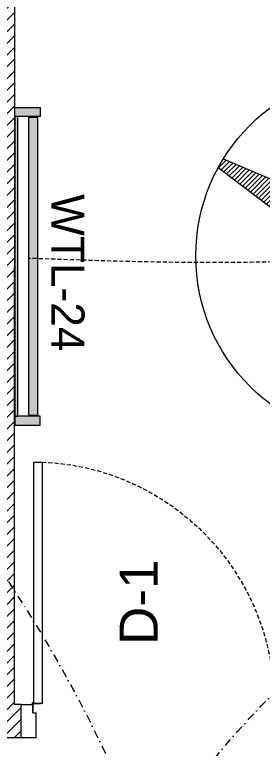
# Model space of a CAD drawing. Header units: inches. Extents: x 109699 to 44449955, y -10987 to 15824140.
# Drawn here: x 197610.4 to 197647.9, y -3438.1 to -3327.2 of the extents above; entities that cross this region are included whole.
import ezdxf

# ---------------------------------------------------------------- set-up
doc = ezdxf.new("R2010")
doc.units = ezdxf.units.IN
doc.header["$LTSCALE"] = 5
doc.header["$MEASUREMENT"] = 0
for name, pattern in [('DASHDOT', [1, 0.5, -0.25, 0, -0.25]), ('DASHED2', [0.375, 0.25, -0.125]), ('HIDDEN', [0.375, 0.25, -0.125])]:
    doc.linetypes.add(name, pattern=pattern)
doc.layers.get('0').update_dxf_attribs({"color": 123})
for name, color, linetype, lineweight in [('@NORMAL', 7, 'Continuous', 5), ('door', 8, 'Continuous', 9), ('E-CF-Ceiling-Fan', 30, 'Continuous', 13), ('E-Con-Point', 5, 'DASHED2', 13), ('E-WTL-Wall-Tube-Light', 6, 'Continuous', 15), ('ha', 252, 'Continuous', 5), ('SB', 1, 'DASHDOT', 20), ('WALL-1', 8, 'Continuous', 9), ('wll 01', 7, 'Continuous', 9)]:
    doc.layers.add(name, color=color, linetype=linetype, lineweight=lineweight)
doc.layers.add('FURNITUR', color=7, linetype='Continuous', lineweight=5, true_color=0xe8e8e8)
doc.styles.get("Standard").update_dxf_attribs({"font": 'times.ttf'})
doc.styles.add('TEXT-3', font='arial.ttf')

# ---------------------------------------------------------------- blocks, each defined once
blk = doc.blocks.new('Door-40')
at = {"layer": 'door', "ltscale": 0.5}
for p, q in [((0, 40), (5, 40)), ((0, 40), (0, 37.75)), ((5, 40), (5, 38.24999999999636)), ((0, 37.75), (3.75, 37.75000000000364)), ((3.75, 38.24999999999636), (3.75, 37.75000000000364)), ((3.75, 38.24999999999636), (5, 38.24999999999636)), ((0, 0), (0, 2.25)), ((0, 2.25), (3.75, 2.249999999996362)), ((3.75, 1.750000000003638), (3.75, 2.249999999996362)), ((5.135000000002037, 2.913192669428099), (5.145000000004075, 2.913192669428099)), ((5.135000000002037, 1.885000000002037), (5.135000000002037, 2.913192669428099)), ((3.75, 1.750000000003638), (5, 1.750000000003638)), ((4.010000000002037, 1.760000000002037), (4.010000000002037, 1.75)), ((5.010000000002037, 1.760000000002037), (4.010000000002037, 1.760000000002037)), ((5, 1.750000000003638), (5.010400642058812, 1.750000000007276)), ((5, 0), (5, 1.750000000003638)), ((5.145000000004075, 1.895000000000437), (5.145000000004075, 1.884599357945262)), ((0, 0), (5, 0)), ((0, 0), (5, 0))]:
    blk.add_line(p, q, dxfattribs=at)
blk.add_lwpolyline([(41.625, 3.145000000000437), (5.145000000004075, 3.145000000000437), (5.145000000004075, 1.895000000000437), (41.625, 1.895000000000437)], close=True, dxfattribs=at)
blk.add_circle((5.135000000002037, 1.760000000002037), 0.1249999999999983, dxfattribs=at)
at = {"layer": 'door', "linetype": 'HIDDEN', "ltscale": 0.5}
blk.add_arc((5.156161382139544, 1.755015969829401), 36.49531813451388, 2.182731632980644, 90.24516611661387, dxfattribs=at)
blk = doc.blocks.new('A$C63C712C3')
at = {"linetype": 'ByBlock', "ltscale": 0.5}
h = blk.add_hatch(color=256, dxfattribs=at)
h.dxf.hatch_style = 1
h.paths.add_polyline_path([(35.45815903441689, 102.6004051111813), (7.051254215184599e-05, 102.6004051111813), (7.051254215184599e-05, -1.4210854715202e-14), (35.45815903441689, 0)])
h.paths.add_polyline_path([(1235.458159034402, 102.6004051111813), (35.45815903441689, 102.6004051111813), (35.45815903441689, 90.19858873463818), (1235.458159034402, 90.19858873463818)])
h.paths.add_polyline_path([(1270.916247556277, 102.6004051111813), (1235.458159034402, 102.6004051111813), (1235.458159034402, -1.4210854715202e-14), (1270.916247556277, 0)])
h = blk.add_hatch(color=256, dxfattribs=at)
h.dxf.hatch_style = 1
h.set_gradient(color1=(255, 255, 0), rotation=269, name='CYLINDER')
h.paths.add_polyline_path([(1230.609335631336, 47.55507706388016), (39.80634735536296, 47.55507706388016), (39.80634735536296, 10.14120857274975), (1230.609335631336, 10.14120857274975)])
at = {"ltscale": 2}
for p, q in [((39.80314903250837, 42.02165198561852), (33.8373914979602, 42.02165198561852)), ((1230.612533954176, 42.02165198561852), (1236.578291488724, 42.02165198561852)), ((39.80314903250837, 15.93327464433969), (33.8373914979602, 15.93327464433969)), ((1230.612533954176, 15.93327464433969), (1236.578291488724, 15.93327464433969))]:
    blk.add_line(p, q, dxfattribs=at)
for points in [[(35.45815903441689, 102.6004051111813), (7.051254215184599e-05, 102.6004051111813), (7.051254215184599e-05, 0), (35.45815903441689, 0)], [(35.45815903441689, 102.6004051111813), (1235.458159034402, 102.6004051111813), (1235.458159034402, 90.19858873463818), (35.45815903441689, 90.19858873463818)], [(1235.458159034402, 102.6004051111813), (1270.916247556277, 102.6004051111813), (1270.916247556277, 0), (1235.458159034402, 0)], [(39.80634735536296, 47.55507706388016), (1230.609335631336, 47.55507706388016), (1230.609335631336, 10.14120857274975), (39.80634735536296, 10.14120857274975)]]:
    blk.add_lwpolyline(points, close=True, dxfattribs=at)
blk = doc.blocks.new('1')
at = {"layer": 'E-CF-Ceiling-Fan', "linetype": 'ByBlock', "ltscale": 0.5}
h = blk.add_hatch(dxfattribs=at)
h.set_pattern_fill('ANSI31', color=256, scale=10)
h.set_pattern_definition([(45, (0, 0), (-0.8838834764831843, 0.8838834764831844), [])])
edge = h.paths.add_edge_path()
edge.add_line((209066.544903523, -13067.11685315647), (209064.6438415694, -13070.41407147769))
edge.add_line((209064.6438415694, -13070.41407147769), (209110.249472843, -13104.88204089217))
edge.add_ellipse((209112.0161950886, -13101.65334947437), major_axis=(2.602475337466696, 2.602475337466696), ratio=0.9999999999999906, start_angle=196.3127629962977, end_angle=268.2872464290007)
edge.add_line((209114.5397230216, -13104.33244681023), (209115.4849750511, -13102.69748638713))
edge.add_ellipse((209130.2442591997, -13106.24386666673), major_axis=(10.7334356491749, 10.7334356491749), ratio=0.9999999999981393, start_angle=88.44228272541869, end_angle=121.48902709430789, ccw=False)
edge.add_line((209119.806567247, -13095.22262044099), (209120.8528262952, -13093.41295266685))
edge.add_ellipse((209117.2719126632, -13092.56276837834), major_axis=(2.602475337466932, 2.602475337466932), ratio=0.9999999999995292, start_angle=301.6440633906456, end_angle=373.6185468234727)
edge.add_line((209119.1884486464, -13089.4206917419), (209066.544903523, -13067.11685315647))
edge = h.paths.add_edge_path()
edge.add_ellipse((209131.089283705, -13116.74145270932), major_axis=(2.633110768784475, 2.633110768784475), ratio=0.9999999999997597, start_angle=316.8297377331859, end_angle=387.8389618723904)
edge.add_line((209132.1880164829, -13113.18345735742), (209130.5488454061, -13113.22495130345))
edge.add_ellipse((209126.3035237661, -13098.2962790596), major_axis=(-10.97469841933177, 10.97469841933177), ratio=0.9999999999999191, start_angle=145.1951729281282, end_angle=150.8743574177565, ccw=False)
edge.add_ellipse((209126.3035237661, -13098.2962790596), major_axis=(-10.97469841933177, 10.97469841933177), ratio=0.9999999999999191, start_angle=122.4336804261327, end_angle=145.1951729281282, ccw=False)
edge.add_ellipse((209126.3035237661, -13098.2962790596), major_axis=(-10.97469841933177, 10.97469841933177), ratio=0.9999999999999191, start_angle=118.5749297277244, end_angle=122.4336804261327, ccw=False)
edge.add_line((209121.9149097344, -13113.18345735741), (209119.5749032555, -13113.18345735741))
edge.add_ellipse((209120.6314155011, -13116.70924926331), major_axis=(2.602635845509655, 2.602635845509654), ratio=0.9999999999987026, start_angle=61.6809744807266, end_angle=133.6503259141647)
edge.add_line((209116.9517537436, -13116.62255417043), (209123.9933819142, -13173.42733947012))
edge.add_line((209123.9933819142, -13173.42733947012), (209127.784032512, -13173.43690240765))
edge.add_line((209127.784032512, -13173.43690240765), (209134.8111659948, -13116.62255417052))
h.paths.add_polyline_path([(209119.8508739552, -13103.74154532349, 1), (209131.9120457831, -13103.74154532349, 1)])
edge = h.paths.add_edge_path()
edge.add_line((209187.3717421067, -13070.20410122277), (209185.4890127634, -13066.97304093389))
edge.add_line((209185.4890127634, -13066.97304093389), (209132.574471092, -13089.4206917419))
edge.add_ellipse((209134.4910070752, -13092.56276837834), major_axis=(-2.602475337469112, 2.602475337469112), ratio=0.9999999999994945, start_angle=-13.61854682341294, end_angle=58.35593660933898)
edge.add_line((209130.9100934432, -13093.41295266685), (209131.9563524914, -13095.22262044099))
edge.add_ellipse((209121.5186605386, -13106.24386666673), major_axis=(10.73343564915542, 10.73343564915542), ratio=0.999999999999095, start_angle=328.5109729056215, end_angle=361.55771727458557, ccw=False)
edge.add_line((209136.2779446873, -13102.69748638713), (209137.2231967167, -13104.33244681019))
edge.add_ellipse((209139.7467246498, -13101.65334947437), major_axis=(-2.602475337469201, 2.602475337469201), ratio=0.9999999999990601, start_angle=91.71275357099776, end_angle=163.2982999863874)
edge.add_line((209141.4914892536, -13104.89395933078), (209187.3717421067, -13070.20410122277))
at = {"layer": 'E-CF-Ceiling-Fan', "ltscale": 10}
for p, q in [((209064.6438415694, -13070.41407147769), (209066.544903523, -13067.11685315647)), ((209066.544903523, -13067.11685315647), (209119.1884486464, -13089.42069174189)), ((209185.4947354289, -13066.97061323832), (209132.574471092, -13089.42069174189)), ((209187.3717421067, -13070.20410122277), (209185.4890127634, -13066.97304093388)), ((209064.6438415694, -13070.41407147769), (209110.249472843, -13104.88204089212)), ((209187.3717421067, -13070.20410122277), (209141.4914892536, -13104.8939593308)), ((209119.8065672471, -13095.2226204409), (209120.8528262952, -13093.41295266684)), ((209131.9563524913, -13095.2226204409), (209130.9100934432, -13093.41295266684)), ((209121.1873655701, -13099.95559165538), (209119.1343670181, -13098.56426171081)), ((209130.5755541683, -13099.95559165538), (209132.6285527202, -13098.56426171081)), ((209120.0894197592, -13102.06218894969), (209118.0923406337, -13100.70875594979)), ((209131.6734999792, -13102.06218894969), (209133.6705791047, -13100.70875594979)), ((209114.5397230216, -13104.33244681025), (209115.484975051, -13102.69748638717)), ((209137.2231967167, -13104.33244681025), (209136.2779446873, -13102.69748638717)), ((209124.6292368371, -13109.64068966342), (209124.6292368371, -13112.08558296959)), ((209126.9897148455, -13109.6694233058), (209126.9897148455, -13112.08558296959)), ((209119.5749032554, -13113.18345735741), (209121.9149097344, -13113.18345735741)), ((209130.5488454059, -13113.22495130345), (209132.1880164829, -13113.18345735741)), ((209123.9933819142, -13173.42733947012), (209116.9517537436, -13116.62255417042)), ((209127.784032512, -13173.43690240765), (209134.8111659948, -13116.62255417039)), ((209127.784032512, -13173.43690240765), (209123.9933819142, -13173.42733947012))]:
    blk.add_line(p, q, dxfattribs=at)
for radius in [69.69809221428028, 6.030585913961706]:
    blk.add_circle((209125.8814598692, -13103.74154532349), radius, dxfattribs=at)
for centre, major_axis, ratio, start_param, end_param in [((209117.2719126632, -13092.56276837834), (2.602475337466931, 2.602475337466931), 0.9999999999995293, 5.264682075261256, 6.520873788586199), ((209134.4910070752, -13092.56276837834), (-2.602475337469112, 2.602475337469112), 0.9999999999994945, -0.2376884814055706, 1.018503231918061), ((209130.2442591997, -13106.24386666673), (10.7334356491749, 10.7334356491749), 0.9999999999981393, 1.543609031538261, 2.120383527840273), ((209122.7572162564, -13097.18760929776), (-2.740456939066795, 2.740456939066795), 0.9999999999999716, 0.4622372466417044, 1.148537865656782), ((209121.5186605386, -13106.24386666673), (10.73343564915542, 10.73343564915542), 0.999999999999095, 5.733598106132978, 6.310372602436297), ((209129.0057034835, -13097.18760929378), (-2.740456939069299, 2.740456939069299), 0.9999999999990347, 3.56385111362636, 4.25015173105463), ((209118.1560665238, -13104.58382336606), (2.740456939070688, 2.740456939070688), 0.9999999999982624, 0.801841786050358, 1.428905426830904), ((209133.6068532084, -13104.58382336598), (-2.740456939075534, 2.740456939075535), 0.999999999998016, -1.428905429243861, -0.8018417876198008), ((209112.0161950886, -13101.65334947437), (2.602475337466696, 2.602475337466696), 0.9999999999999905, 3.426304077972683, 4.682495791295461), ((209139.7467246498, -13101.65334947437), (-2.602475337469201, 2.602475337469201), 0.9999999999990602, 1.600689515884098, 2.85688122920773), ((209121.4571744064, -13109.85887499457), (-2.740456939059593, 2.740456939059593), 0.9999999999952948, 2.745104486731238, 3.314940694839574), ((209130.1617772753, -13109.85887499338), (2.740456939059473, 2.740456939059473), 0.9999999999984862, 2.968244612714574, 3.636223092052213), ((209120.6314155011, -13116.70924926331), (2.602635845509655, 2.602635845509654), 0.9999999999987026, 1.076536090527279, 2.332638233565674), ((209126.3035237661, -13098.2962790596), (-10.97469841933177, 10.97469841933177), 0.999999999999919, 2.069522934069694, 2.63325429377058), ((209131.089283705, -13116.74145270932), (2.633110768784475, 2.633110768784475), 0.9999999999997595, 5.52972209167421, 6.769066852189965)]:
    blk.add_ellipse(centre, major_axis=major_axis, ratio=ratio, start_param=start_param, end_param=end_param, dxfattribs=at)

msp = doc.modelspace()

# ---------------------------------------------------------------- hatches: boundary and pattern name
at = {"layer": 'ha'}
h = msp.add_hatch(dxfattribs=at)
h.set_pattern_fill('ANSI31', scale=10, angle=-7.63333123551244e-14, style=0)
h.set_pattern_definition([(44.99999999999984, (180288.0057856818, 2542407.827886132), (-0.8838834764831834, 0.8838834764831853), [])])
h.paths.add_polyline_path([(197617.985208001, -3293.985074744354), (197610.403861081, -3293.985074744354), (197610.403861081, -3263.985063880011), (197610.4039075112, -3258.985063880011), (197605.4036093008, -3258.985063880476), (197605.4057840853, -3278.757673173472), (197601.4036138149, -3278.757544702179), (197596.4036138149, -3278.757544702179), (197596.4036138149, -3283.7575230317), (197605.4036092998, -3283.757443201057), (197605.4036092998, -3391.757582627031), (197593.4087312, -3391.757582627031), (197593.4087312, -3396.757582627031), (197605.4039993806, -3396.757582627031), (197605.4036092998, -3436.423710080124), (197611.4009787443, -3436.423710079658), (197611.4009787444, -3431.424006139188), (197610.4036092998, -3431.423710079658), (197610.4041279641, -3298.985063879079), (197617.985208001, -3298.985063879545)])

# ---------------------------------------------------------------- linework, layer by layer
at = {"layer": 'E-Con-Point', "ltscale": 0.5}
msp.add_spline([(197658.5993471109, -3424.215559992981, 0.2377872779188444), (197659.796875, -3429, 0.2377872779188444), (197669.296875, -3427.204905221382, 0.263215849959245), (197676.2741731118, -3421.835879736032, 0.263215849959245), (197695.296875, -3421.5), (197711.296875, -3392, 0.263215849959245), (197712.4561468899, -3365.22747208515, 0.263215849959245), (197697.296875, -3361.5), (197665.6758854171, -3363.620817545546, 0.08579031639609269), (197612.4828221046, -3364, -16.5590294638172)], degree=3, dxfattribs=at)
at = {"layer": 'SB', "ltscale": 0.5}
for points in [[(197400.4465293453, -3377.639609968249, 0.4809356803100863), (197511.7954496605, -3428.801368200103, 0.4267295975587838), (197530.7958965815, -3451.499999999519, 4.99082443803367e-05), (197602.620361511, -3503.828074234883, 0.08584022464048013), (197618.9051959114, -3704.358057586747, 0.6619463822830394)], [(197602.2958965815, -3401.999999999519, 4.990824438030307e-05), (197617.2328113586, -3425.499968784613, 4.99082443803367e-05), (197618.9051959114, -3704.358057586747, 0.6619463822830356)], [(197620.5221663638, -3706.560568926767, 0.6619463822830394), (197639.2328312089, -3561.423792576543, 0.2087615081200666), (197637.7328113586, -3443.499968784613, 4.99082443803367e-05), (197651.3994592155, -3427.822943895827, 0.2378371861632247)]]:
    msp.add_spline(points, degree=3, dxfattribs=at)
at = {"layer": 'WALL-1', "elevation": -16.6590294638172}
msp.add_lwpolyline([(197596.4036138149, -3278.75756637359), (197596.4036138149, -3278.75756637359), (197596.4036138149, -3283.757544702645), (197605.4036092998, -3283.757464872002), (197605.4036092998, -3391.757604297976), (197593.4087311999, -3391.757604297976), (197593.4087311999, -3396.757604297976), (197605.4039993806, -3396.757604297976), (197605.4036092998, -3436.423731750603), (197611.4009787443, -3436.423731750603), (197611.4009787444, -3431.424006139188), (197610.4036092998, -3431.423731750603), (197610.4041279641, -3298.98508555049), (197617.985208001, -3298.98508555049), (197617.985208001, -3293.985096415299), (197610.4041279641, -3293.985096415299), (197610.4041279641, -3258.985085550956)], dxfattribs=at)

# ---------------------------------------------------------------- block references
at = {"layer": '@NORMAL', "xscale": -1, "rotation": 270}
msp.add_blockref('Door-40', (197611.4009787444, -3436.423984467778, -0.1859717417434261), dxfattribs=at)
at = {"layer": 'E-WTL-Wall-Tube-Light', "xscale": -0.03776802766688649, "yscale": 0.03776802766688649, "zscale": 0.03776802766688649, "rotation": 90}
msp.add_blockref('A$C63C712C3', (197614.2788835708, -3341.204407318986, -16.5590294638172), dxfattribs=at)
at = {"layer": 'FURNITUR', "xscale": 0.4, "yscale": 0.4, "zscale": 0.4}
msp.add_blockref('1', (114015.3233014695, 1877.875800583849, 0.08579031639609269), dxfattribs=at)

# ---------------------------------------------------------------- texts
at = {"layer": 'E-WTL-Wall-Tube-Light', "color": 1, "insert": (197615.9603204528, -3354.293570216887, -16.85411830099345), "char_height": 5, "width": 24.08470202641911, "attachment_point": 7, "rotation": 270}
msp.add_mtext('{\\fCentury Gothic|b0|i0|c0|p34;\\C256;WTL-24}', dxfattribs=at)
at = {"layer": 'wll 01', "lineweight": 30, "insert": (197626.2742730147, -3422.453510966412, -0.1859717417434261), "char_height": 4.8, "width": 80.40303804183776, "attachment_point": 1, "rotation": 89.99999999999996, "style": 'TEXT-3'}
msp.add_mtext('{\\H1.2x;D-1}', dxfattribs=at)

doc.saveas('drawing.dxf')
